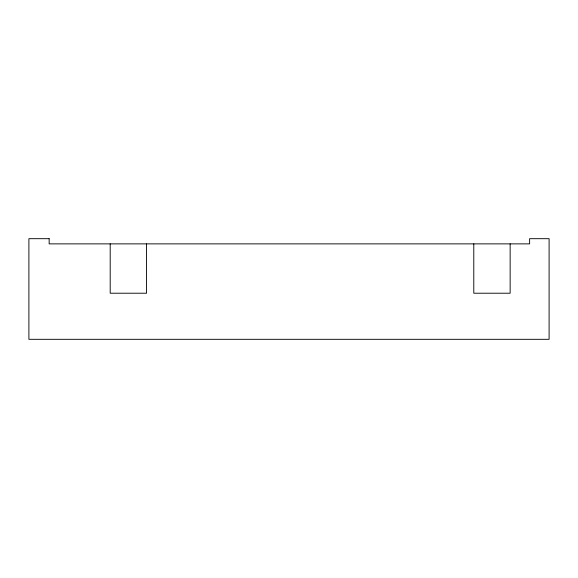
<?xml version="1.0" encoding="UTF-8"?>
<svg xmlns="http://www.w3.org/2000/svg" width="578" height="578" viewBox="0 0 578 578"><rect width="100%" height="100%" fill="white"/><g stroke="black" fill="none" stroke-linecap="round" stroke-linejoin="round"><path stroke-width="0.87" d="M510.143 243.873L510.143 293.219L473.787 293.219L473.787 243.873M146.552 243.873L146.552 293.219L110.196 293.219L110.196 243.873M49.159 238.685L28.9 238.685L28.9 339.315L549.1 339.315L549.1 238.685L529.621 238.685L529.621 243.873L49.159 243.873L49.159 238.685"/></g></svg>
